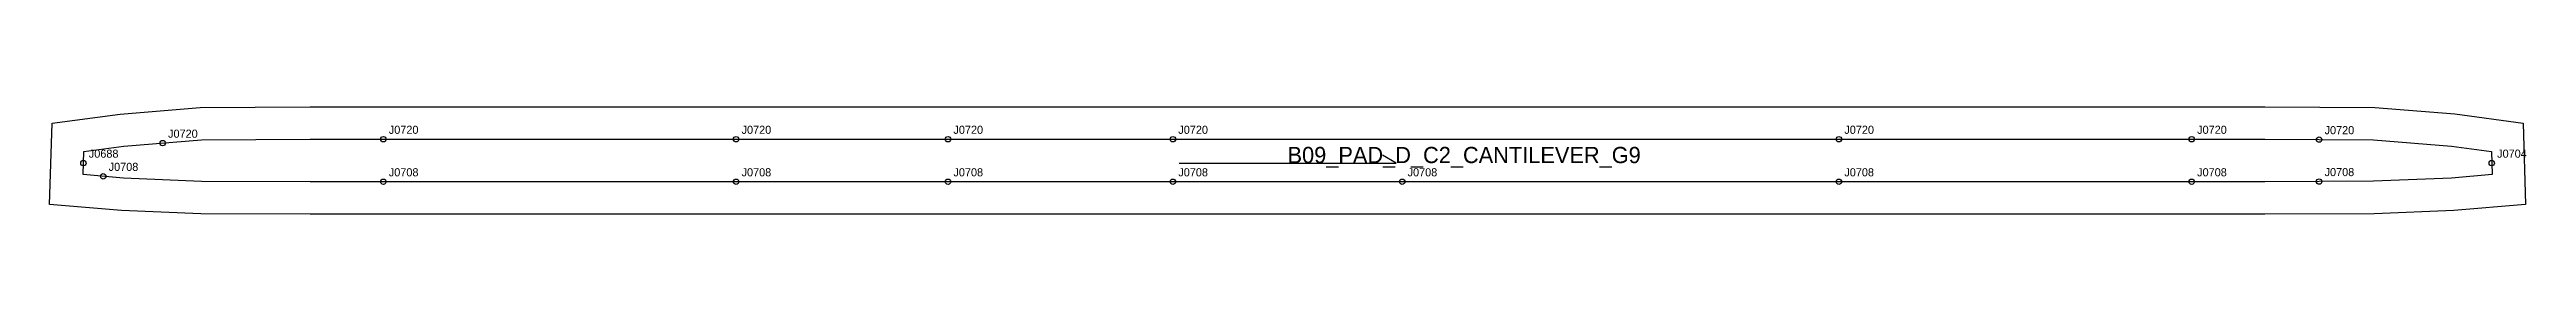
# Model space of a CAD drawing. Header units: millimetres. Extents: x -13 to 901, y -23 to 17.
import ezdxf

# ---------------------------------------------------------------- set-up
doc = ezdxf.new("R2010")
doc.units = ezdxf.units.MM
for name, color, linetype in [('CUT', 1, 'Continuous'), ('GRAIN', 3, 'Continuous'), ('LABEL', 7, 'Continuous'), ('NOTCH', 2, 'Continuous'), ('SEW', 5, 'Continuous')]:
    doc.layers.add(name, color=color, linetype=linetype)

msp = doc.modelspace()

# ---------------------------------------------------------------- linework, layer by layer
at = {"layer": 'CUT'}
msp.add_lwpolyline([(-11.68, 10.54), (13.44, 13.91), (42.92, 16.3), (83.48, 16.58), (137.41, 16.58), (203.07, 16.58), (277.99, 16.58), (359.27, 16.58), (443.81, 16.58), (528.34, 16.58), (609.63, 16.58), (684.54, 16.58), (750.2, 16.58), (804.13, 16.58), (844.7, 16.3), (874.17, 13.92), (899.29, 10.54), (900.22, -19.51), (873.73, -21.73), (844.45, -22.98), (804.11, -23.14), (750.2, -23.14), (684.54, -23.14), (609.63, -23.14), (528.34, -23.14), (443.81, -23.14), (359.27, -23.14), (277.99, -23.14), (203.07, -23.14), (137.41, -23.14), (83.5, -23.14), (43.16, -22.99), (13.89, -21.74), (-12.61, -19.51), (-11.68, 10.54)], close=True, dxfattribs=at)
at = {"layer": 'GRAIN'}
for p, q in [((403.81, -4.25), (483.81, -4.25)), ((483.81, -4.25), (478.81, -1.25))]:
    msp.add_line(p, q, dxfattribs=at)
at = {"layer": 'NOTCH'}
for centre in [(29.09, 3.14), (110.47, 4.58), (240.53, 4.58), (318.63, 4.58), (401.54, 4.58), (647.08, 4.58), (777.15, 4.58), (824.13, 4.44), (-0.13, -4.25), (7.19, -9.13), (887.75, -4.25), (110.47, -11.14), (240.53, -11.14), (318.63, -11.14), (401.54, -11.14), (486.07, -11.14), (647.08, -11.14), (777.15, -11.14), (824.13, -11.06)]:
    msp.add_circle(centre, 1, dxfattribs=at)
at = {"layer": 'SEW'}
msp.add_lwpolyline([(0, 0), (14.73, 1.98), (43.44, 4.3), (83.53, 4.58), (137.41, 4.58), (203.07, 4.58), (277.99, 4.58), (359.27, 4.58), (443.81, 4.58), (528.34, 4.58), (609.63, 4.58), (684.54, 4.58), (750.2, 4.58), (804.09, 4.58), (844.17, 4.3), (872.89, 1.98), (887.61, 0), (887.88, -8.5), (872.97, -9.76), (844.17, -10.98), (804.09, -11.14), (750.2, -11.14), (684.54, -11.14), (609.63, -11.14), (528.34, -11.14), (443.81, -11.14), (359.27, -11.14), (277.99, -11.14), (203.07, -11.14), (137.41, -11.14), (83.53, -11.14), (43.44, -10.99), (14.64, -9.76), (-0.26, -8.5)], close=True, dxfattribs=at)

# ---------------------------------------------------------------- texts
at = {"layer": 'LABEL'}
for s, height, p in [('J0720', 3, (112.47, 6.58)), ('J0720', 3, (242.53, 6.58)), ('J0720', 3, (320.63, 6.58)), ('J0720', 3, (403.54, 6.58)), ('J0720', 3, (649.08, 6.58)), ('J0720', 3, (779.15, 6.58)), ('J0720', 3, (826.13, 6.44)), ('J0688', 3, (1.87, -2.25)), ('J0720', 3, (31.09, 5.14)), ('B09_PAD_D_C2_CANTILEVER_G9', 6, (443.81, -4.25)), ('J0704', 3, (889.75, -2.25)), ('J0708', 3, (9.19, -7.13)), ('J0708', 3, (112.47, -9.14)), ('J0708', 3, (242.53, -9.14)), ('J0708', 3, (320.63, -9.14)), ('J0708', 3, (403.54, -9.14)), ('J0708', 3, (488.07, -9.14)), ('J0708', 3, (649.08, -9.14)), ('J0708', 3, (779.15, -9.14)), ('J0708', 3, (826.13, -9.06))]:
    msp.add_text(s, height=height, dxfattribs=at).set_placement(p)

doc.saveas('drawing.dxf')
